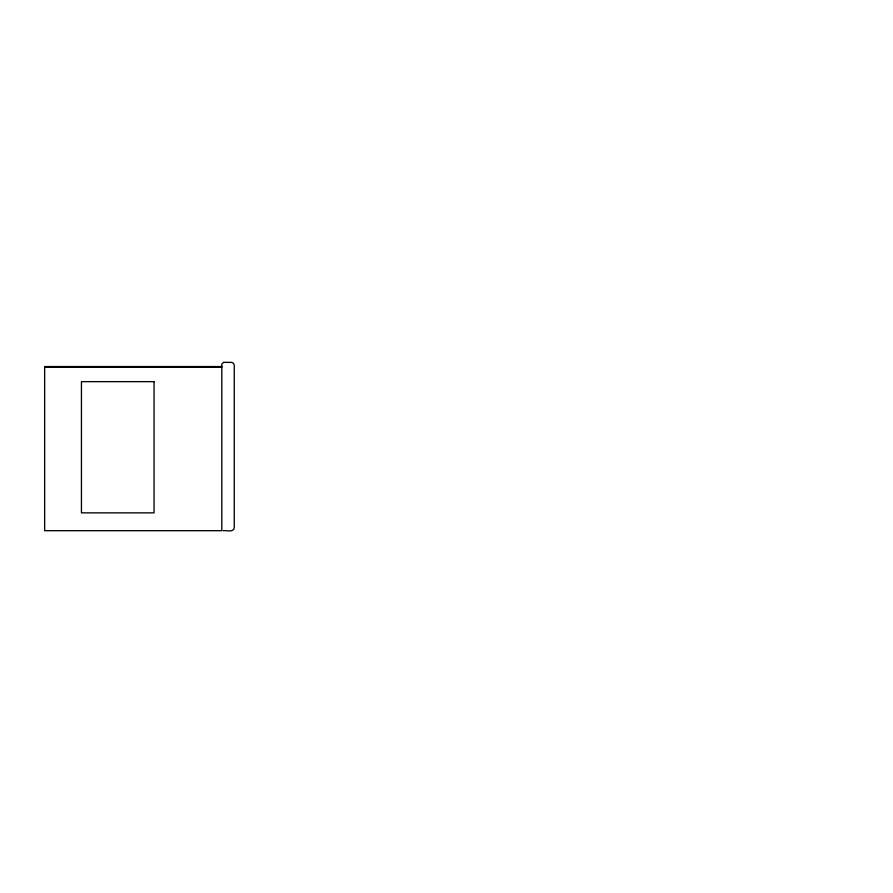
<?xml version="1.0" encoding="UTF-8"?>
<svg xmlns="http://www.w3.org/2000/svg" width="893" height="893" viewBox="0 0 893 893"><rect width="100%" height="100%" fill="white"/><g stroke="black" fill="none" stroke-linecap="round" stroke-linejoin="round"><path stroke-width="1.34" d="M221.81 366.565L44.65 366.565L44.65 530.688L221.81 530.688L221.81 364.143L223.63 362.312L232.024 362.424L233.642 363.496L234.267 365.337L234.267 527.663C233.743 532.842 226.108 530.107 223.161 530.688M44.65 367.246L221.81 367.246M49.026 366.565L49.026 367.246M154.054 381.646L81.442 381.646L81.442 512.861L154.054 512.861L154.054 381.646"/></g></svg>
